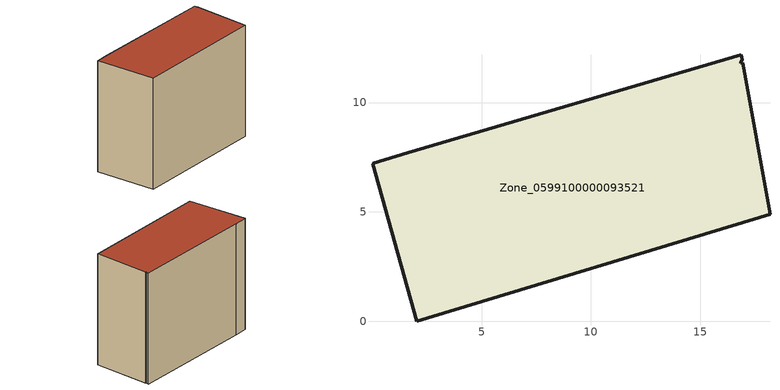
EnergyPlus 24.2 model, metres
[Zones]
Zone_0599100000093521
 floor ground (C_G): 16.86,11.85 16.87,11.8 16.95,11.82 18.2,4.89 2.04,0 0.01,7.19 0.04,7.23 1.63,7.71 16.88,12.18 16.92,11.97 z0.17
 wall outside (C_F): 2.04,0 18.2,4.89 16.95,11.82 16.87,11.8 16.86,11.85 16.92,11.97 16.88,12.18 1.63,7.71 0.04,7.23 0.01,7.19 2.04,0 z0.17:13.3
 roof outside (C_R): 0.04,7.23 0.01,7.19 2.04,0 18.2,4.89 16.95,11.82 16.87,11.8 16.86,11.85 16.92,11.97 16.88,12.18 1.63,7.71 z13.3
[BUILDING]
Pand.0599100000093521: North Axis=0; Terrain=City; Loads Convergence Tolerance Value=0.04; Temperature Convergence Tolerance Value=0.4; Solar Distribution=FullExterior; Maximum Number of Warmup Days=25; Minimum Number of Warmup Days=1
[Site:Location]
Rotterdam.The.Hague.AP_ZH_NLD Design_Conditions: Latitude=51.96; Longitude=4.45; Time Zone=1; Elevation=-4.5
[SITE:GROUNDTEMPERATURE:BUILDINGSURFACE]
18, 18, 18, 18, 18, 18, 18, 18, 18, 18, 18, 18
[MATERIAL] Thermal Absorptance=0.9; Solar Absorptance=0.7; Visible Absorptance=0.7
Name | Roughness | Thickness | Conductivity | Density | Specific Heat
G.TI.1946 | MediumSmooth | 0.15 | 1 | 540 | 1210
F.TI.1946 | Rough | 0.3 | 0.857143 | 1920 | 840
R.TI.1946 | MediumRough | 0.2 | 0.1 | 1500 | 1000
[CONSTRUCTION]
C_G: G.TI.1946
C_F: F.TI.1946
C_R: R.TI.1946
[ZONE]
Zone_0599100000093521: Type=1; Multiplier=1; Ceiling Height=Autocalculate; Volume=Autocalculate; Floor Area=autocalculate; Part of Total Floor Area=Yes
[ZONEINFILTRATION:DESIGNFLOWRATE]
Infil_Zone_0599100000093521: Zone or ZoneList or Space or SpaceList=Zone_0599100000093521; Schedule=AlwaysOn; Design Flow Rate Calculation Method=Flow/Area; Flow Rate per Floor Area=0.003; Constant Term Coefficient=1; Temperature Term Coefficient=0; Velocity Term Coefficient=0; Velocity Squared Term Coefficient=0
[HVACTEMPLATE:ZONE:IDEALLOADSAIRSYSTEM]
Zone_0599100000093521: Maximum Heating Supply Air Temperature=50; Minimum Cooling Supply Air Temperature=13; Maximum Heating Supply Air Humidity Ratio=0.0156; Minimum Cooling Supply Air Humidity Ratio=0.0077; Heating Limit=NoLimit; Cooling Limit=NoLimit; Dehumidification Control Type=ConstantSensibleHeatRatio; Cooling Sensible Heat Ratio=0.7; Dehumidification Setpoint=60; Humidification Control Type=None; Humidification Setpoint=30; Outdoor Air Method=None; Outdoor Air Flow Rate per Person=0.00944; Outdoor Air Flow Rate per Zone Floor Area=0; Outdoor Air Flow Rate per Zone=0; Demand Controlled Ventilation Type=None; Outdoor Air Economizer Type=NoEconomizer; Heat Recovery Type=None; Sensible Heat Recovery Effectiveness=0.7; Latent Heat Recovery Effectiveness=0.65
[ZONECONTROL:THERMOSTAT]
ThermostatControl_Zone_0599100000093521: Zone or ZoneList=Zone_0599100000093521; Control Type Schedule=DualSetpointControlType; Control 1=Thermostat_Zone_0599100000093521; Temperature Difference Between Cutout And Setpoint=0
[THERMOSTATSETPOINT:DUALSETPOINT]
Thermostat_Zone_0599100000093521: Heating Setpoint Temperature Schedule=HeatingSetpoint_Zone_0599100000093521; Cooling Setpoint Temperature Schedule=CoolingSetpoint_Zone_0599100000093521
[SCHEDULE:COMPACT]
HeatingSetpoint_Zone_0599100000093521: Through: 12/31, For: AllDays, Until: 24:00, 21
CoolingSetpoint_Zone_0599100000093521: Through: 12/31, For: AllDays, Until: 24:00, 24
DualSetpointControlType: Through: 12/31, For: AllDays, Until: 24:00, 4
AlwaysOn: Through: 12/31, For: AllDays, Until: 24:00, 1
